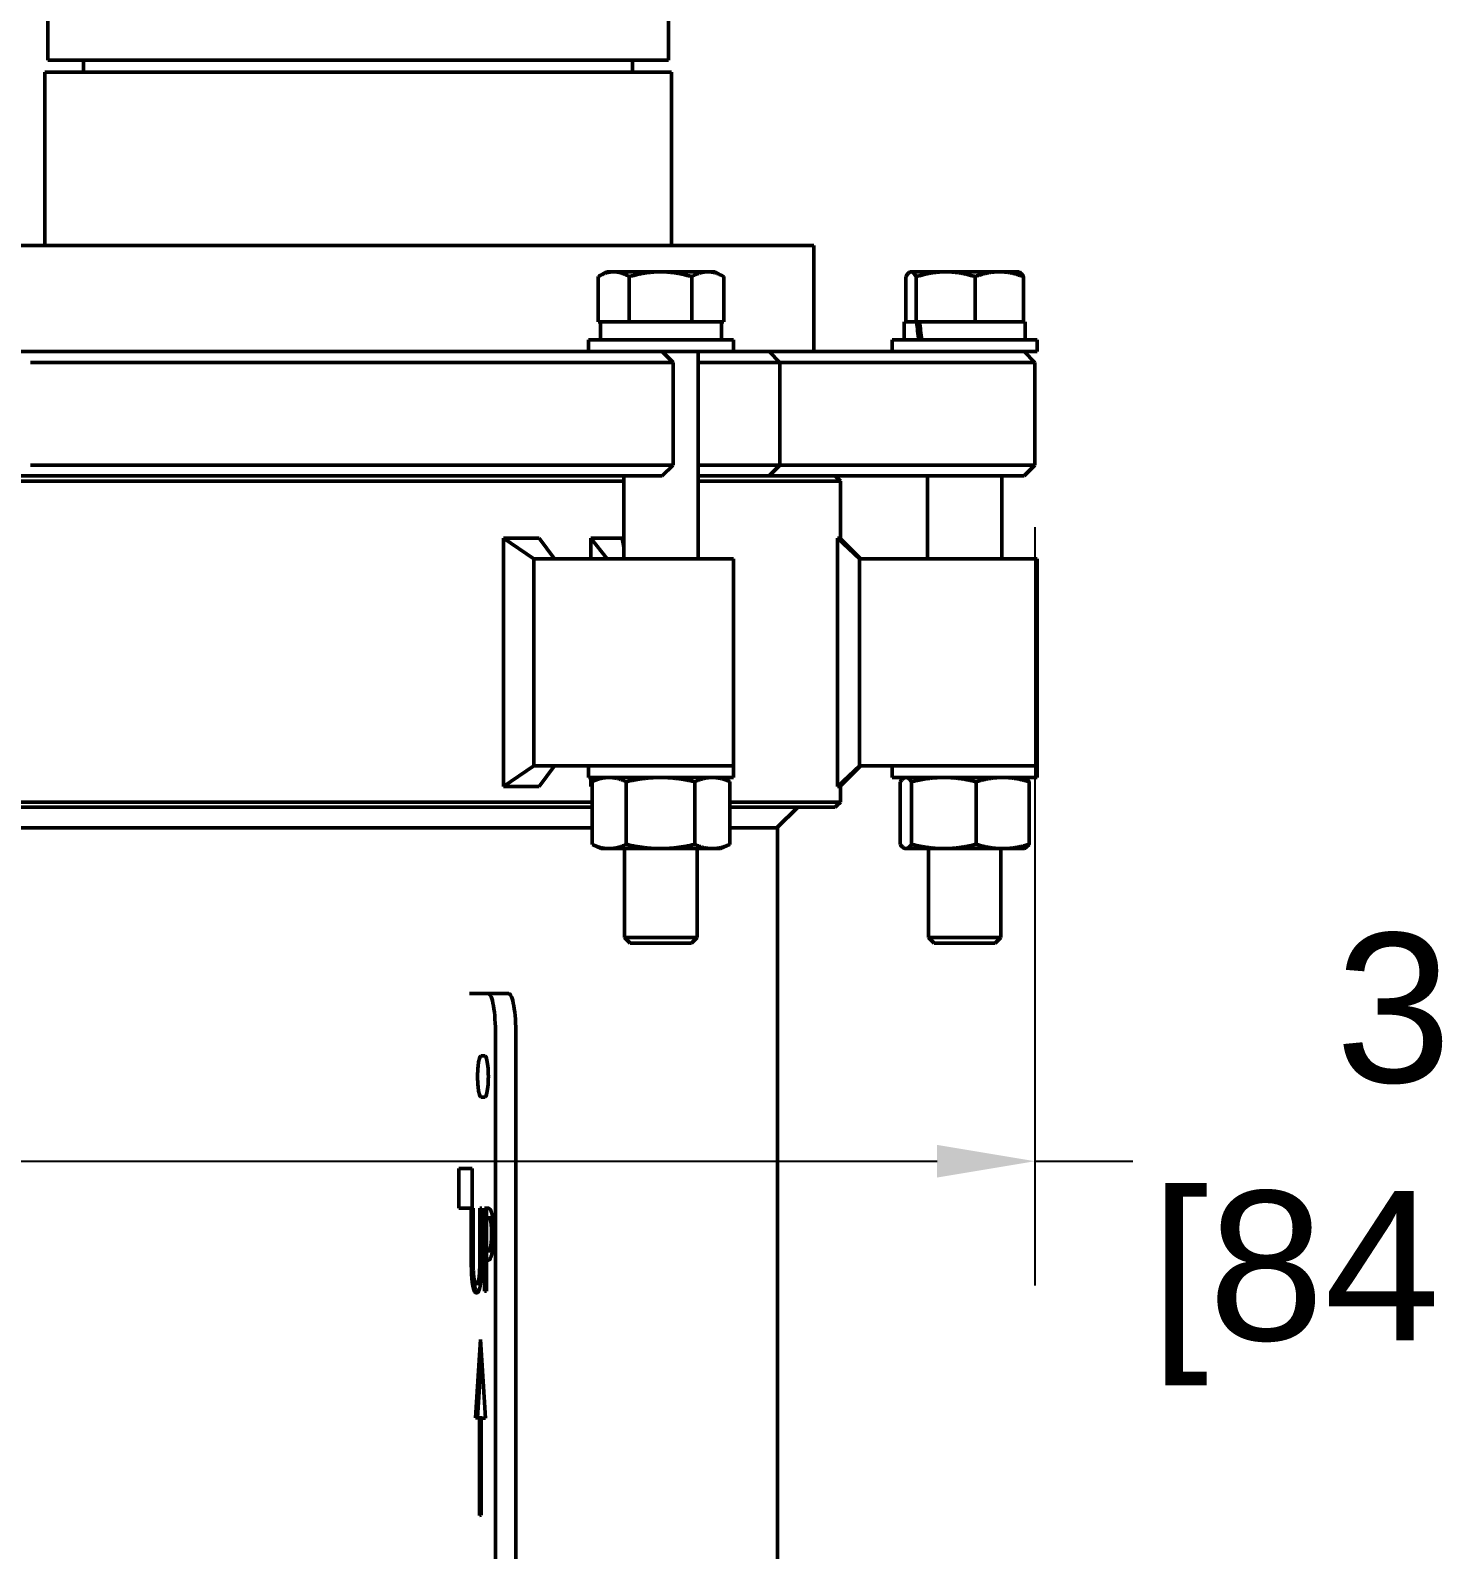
# Model space of a CAD drawing. Header units: inches. Extents: x 15 to 402, y 6 to 258.
# Drawn here: x 87.61 to 104.57, y 106.9 to 125.24 of the extents above; entities that cross this region are included whole.
import ezdxf

# ---------------------------------------------------------------- set-up
doc = ezdxf.new("R2010")
doc.units = ezdxf.units.IN
doc.header["$LTSCALE"] = 12
doc.header["$MEASUREMENT"] = 0
doc.layers.add('Dimension (ANSI)', color=7, linetype='Continuous', lineweight=25)
doc.layers.add('Visible (ANSI)', color=7, linetype='Continuous', lineweight=50)
doc.styles.add('MEMCOR Medium', font='arial.ttf')
doc.dimstyles.new('Default (ANSI)', dxfattribs={"dimscale": 12, "dimtxt": 0.15, "dimasz": 0.098425, "dimexe": 0.125, "dimexo": 0.0625, "dimgap": 0.031496, "dimtad": 0, "dimtih": 1, "dimtoh": 1, "dimdec": 4, "dimrnd": 1e-08, "dimzin": 3, "dimdsep": 46, "dimlunit": 5, "dimtxsty": 'MEMCOR Medium', "dimcen": 0.09, "dimdle": 0.393701, "dimclrd": 256, "dimclre": 256, "dimclrt": 256, "dimadec": 0, "dimazin": 1, "dimtfac": 0.8, "dimtofl": 0, "dimtmove": 0, "dimatfit": 3, "dimfxl": 1, "dimfrac": 1, "dimtolj": 1, "dimtzin": 4, "dimlwd": -1, "dimlwe": -1, "dimarcsym": 0})

# ---------------------------------------------------------------- blocks, each defined once
blk = doc.blocks.new('*D20')
at = {"layer": 'Defpoints', "color": 0, "transparency": 16777216}
for p in [(66.647, 119.996), (99.735, 119.996), (99.735, 111.593)]:
    blk.add_point(p, dxfattribs=at)
at = {"layer": 'Dimension (ANSI)', "transparency": 16777216}
for p, q in [((66.647, 119.246), (66.647, 110.093)), ((99.735, 119.246), (99.735, 110.093)), ((67.828, 111.593), (98.554, 111.593)), ((99.735, 111.593), (100.916, 111.593))]:
    blk.add_line(p, q, dxfattribs=at)
for points in [[(67.828, 111.79), (67.828, 111.396), (66.647, 111.593)], [(98.554, 111.79), (98.554, 111.396), (99.735, 111.593)]]:
    blk.add_solid(points, dxfattribs=at)
at = {"layer": 'Dimension (ANSI)', "transparency": 16777216, "char_height": 1.8, "attachment_point": 5, "style": 'MEMCOR Medium'}
for s, insert in [('\\A1; 33{\\H0.8x;\\S1#16;} in', (107.416, 113.445)), ('\\A1;[840.4 mm]', (107.416, 110.061))]:
    blk.add_mtext(s, dxfattribs=dict(at, insert=insert))

msp = doc.modelspace()

# ---------------------------------------------------------------- linework, layer by layer
at = {"layer": 'Visible (ANSI)'}
for p, q in [((87.82271, 124.88326), (87.82271, 125.38326)), ((95.31171, 124.88326), (95.31171, 125.38326)), ((95.34846, 124.74076), (87.78596, 124.74076)), ((87.78596, 122.64701), (87.78596, 124.74076)), ((95.31171, 124.88326), (87.82271, 124.88326)), ((88.25471, 124.74076), (88.25471, 124.88326)), ((94.87971, 124.74076), (94.87971, 124.88326)), ((95.34846, 122.64701), (95.34846, 124.74076)), ((97.06721, 122.64701), (86.06721, 122.64701)), ((97.06721, 121.36576), (97.06721, 122.64701)), ((94.56552, 122.32939), (94.4673, 122.27268)), ((94.65095, 122.32939), (94.56552, 122.32939)), ((95.21658, 122.32939), (94.65095, 122.32939)), ((95.78714, 122.32939), (95.21658, 122.32939)), ((95.87752, 122.32939), (95.78714, 122.32939)), ((95.87752, 122.32939), (95.97574, 122.27268)), ((98.23089, 122.32939), (98.22163, 122.32405)), ((98.24001, 122.32939), (98.23089, 122.32939)), ((98.65788, 122.32939), (98.24001, 122.32939)), ((99.30476, 122.32939), (98.65788, 122.32939)), ((99.54289, 122.32939), (99.30476, 122.32939)), ((99.54289, 122.32939), (99.55214, 122.32405)), ((94.46406, 121.72539), (94.46406, 122.2708)), ((94.83785, 121.72539), (94.83785, 122.2708)), ((95.59531, 121.72539), (95.59531, 122.2708)), ((95.97898, 121.72539), (95.97898, 122.2708)), ((98.17706, 121.72539), (98.17706, 122.2708)), ((98.30297, 121.72539), (98.30297, 122.2708)), ((99.0128, 121.72539), (99.0128, 122.2708)), ((99.59672, 121.72539), (99.59672, 122.2708)), ((94.65095, 121.72539), (94.46406, 121.72539)), ((94.49235, 121.72539), (95.95102, 121.72539)), ((94.56552, 121.72539), (94.56552, 121.72539)), ((94.83785, 121.72539), (94.65095, 121.72539)), ((95.21658, 121.72539), (94.83785, 121.72539)), ((95.59531, 121.72539), (95.21658, 121.72539)), ((95.78714, 121.72539), (95.59531, 121.72539)), ((95.97898, 121.72539), (95.78714, 121.72539)), ((95.87752, 121.72539), (95.87752, 121.72539)), ((95.95102, 121.50639), (95.95102, 121.72539)), ((98.15739, 121.72539), (98.3075, 121.72539)), ((98.15739, 121.50639), (98.15739, 121.72539)), ((98.24001, 121.72539), (98.17706, 121.72539)), ((98.23089, 121.72539), (98.23089, 121.72539)), ((98.30297, 121.72539), (98.24001, 121.72539)), ((98.65788, 121.72539), (98.30297, 121.72539)), ((98.3075, 121.72539), (98.34237, 121.72539)), ((98.34237, 121.72539), (99.61639, 121.72539)), ((99.0128, 121.72539), (98.65788, 121.72539)), ((99.30476, 121.72539), (99.0128, 121.72539)), ((99.59672, 121.72539), (99.30476, 121.72539)), ((99.54289, 121.72539), (99.54289, 121.72539)), ((99.61639, 121.50639), (99.61639, 121.72539)), ((96.09652, 121.50639), (94.34652, 121.50639)), ((94.34652, 121.50639), (94.34652, 121.36576)), ((94.49202, 121.50639), (94.49202, 121.53897)), ((96.09652, 121.50639), (96.09652, 121.36576)), ((99.76189, 121.50639), (98.01189, 121.50639)), ((98.01189, 121.50639), (98.01189, 121.36576)), ((99.76189, 121.50639), (99.76189, 121.36576)), ((87.70082, 121.36576), (87.48321, 121.36576)), ((87.61321, 121.23576), (87.74438, 121.23576)), ((87.70082, 121.36576), (92.21112, 121.36576)), ((92.29541, 121.23576), (87.74438, 121.23576)), ((93.02457, 121.36576), (92.21112, 121.36576)), ((92.29541, 121.23576), (92.94101, 121.23576)), ((92.94101, 121.23576), (93.72844, 121.23576)), ((93.81201, 121.36576), (93.02457, 121.36576)), ((95.09526, 121.23576), (93.72844, 121.23576)), ((93.81201, 121.36576), (95.00114, 121.36576)), ((95.00114, 121.36576), (95.206, 121.36576)), ((95.30171, 121.23576), (95.09526, 121.23576)), ((95.206, 121.36576), (95.23765, 121.36576)), ((95.23765, 121.36576), (95.36765, 121.23576)), ((95.23765, 121.36576), (96.09617, 121.36576)), ((95.36765, 121.23576), (95.30171, 121.23576)), ((95.36765, 121.23576), (95.36765, 119.99576)), ((95.66902, 121.36576), (95.66902, 118.86576)), ((95.66902, 121.23576), (95.92113, 121.23576)), ((96.28039, 121.23576), (95.92113, 121.23576)), ((96.09617, 121.36576), (96.17714, 121.36576)), ((96.17714, 121.36576), (96.35717, 121.36576)), ((96.46182, 121.23576), (96.28039, 121.23576)), ((96.35717, 121.36576), (96.52681, 121.36576)), ((96.65681, 121.23576), (96.46182, 121.23576)), ((96.52681, 121.36576), (97.07155, 121.36576)), ((96.52681, 121.36576), (96.65681, 121.23576)), ((97.19974, 121.23576), (96.65681, 121.23576)), ((96.65681, 121.23576), (96.65681, 119.99576)), ((97.69277, 121.36576), (97.07155, 121.36576)), ((97.19974, 121.23576), (97.69277, 121.23576)), ((98.72069, 121.36576), (97.69277, 121.36576)), ((97.69277, 121.23576), (98.72069, 121.23576)), ((98.72069, 121.36576), (99.58896, 121.36576)), ((99.7187, 121.23576), (98.72069, 121.23576)), ((99.58896, 121.36576), (99.60517, 121.36576)), ((99.60517, 121.36576), (99.60529, 121.36576)), ((99.60529, 121.36576), (99.73529, 121.23576)), ((99.60529, 121.36576), (99.76189, 121.36576)), ((99.73503, 121.23576), (99.7187, 121.23576)), ((99.73529, 121.23576), (99.73503, 121.23576)), ((99.73529, 121.23576), (99.73529, 119.99576)), ((87.74438, 119.99576), (87.61321, 119.99576)), ((87.74438, 119.99576), (92.29541, 119.99576)), ((92.94101, 119.99576), (92.29541, 119.99576)), ((93.72844, 119.99576), (92.94101, 119.99576)), ((93.72844, 119.99576), (95.09526, 119.99576)), ((95.09526, 119.99576), (95.30171, 119.99576)), ((95.23765, 119.86576), (95.36765, 119.99576)), ((95.30171, 119.99576), (95.36765, 119.99576)), ((95.92113, 119.99576), (95.66902, 119.99576)), ((95.92113, 119.99576), (96.28039, 119.99576)), ((96.28039, 119.99576), (96.46182, 119.99576)), ((96.46182, 119.99576), (96.65681, 119.99576)), ((96.52681, 119.86576), (96.65681, 119.99576)), ((96.65681, 119.99576), (97.19974, 119.99576)), ((97.69277, 119.99576), (97.19974, 119.99576)), ((98.72069, 119.99576), (97.69277, 119.99576)), ((98.72069, 119.99576), (99.7187, 119.99576)), ((99.60529, 119.86576), (99.73529, 119.99576)), ((99.7187, 119.99576), (99.73503, 119.99576)), ((99.73503, 119.99576), (99.73529, 119.99576)), ((94.77402, 119.80326), (86.22761, 119.80326)), ((87.48595, 119.86576), (92.43063, 119.86576)), ((92.43063, 119.86576), (93.02457, 119.86576)), ((93.02457, 119.86576), (93.81201, 119.86576)), ((95.00114, 119.86576), (93.81201, 119.86576)), ((94.77402, 119.86576), (94.77402, 118.86576)), ((95.206, 119.86576), (95.00114, 119.86576)), ((95.23765, 119.86576), (95.206, 119.86576)), ((95.66902, 119.86576), (96.00469, 119.86576)), ((97.38673, 119.80326), (95.66902, 119.80326)), ((96.17714, 119.86576), (96.00469, 119.86576)), ((96.35717, 119.86576), (96.17714, 119.86576)), ((96.52681, 119.86576), (96.35717, 119.86576)), ((96.52681, 119.86576), (97.16169, 119.86576)), ((97.16169, 119.86576), (97.69277, 119.86576)), ((97.38673, 119.1107), (97.38673, 119.80326)), ((97.69277, 119.86576), (98.72069, 119.86576)), ((98.43939, 119.86576), (98.43939, 118.86576)), ((99.58896, 119.86576), (98.72069, 119.86576)), ((99.33439, 119.86576), (99.33439, 118.86576)), ((99.60517, 119.86576), (99.58896, 119.86576)), ((99.60529, 119.86576), (99.60517, 119.86576)), ((93.32303, 119.11538), (93.32303, 116.11615)), ((93.32303, 119.11538), (93.75143, 119.11538)), ((93.32303, 119.11538), (93.68657, 118.86576)), ((93.75143, 119.11538), (93.93858, 118.86576)), ((94.37698, 119.11538), (94.57489, 118.86576)), ((94.37698, 118.86576), (94.37698, 119.11538)), ((94.37698, 119.11538), (94.75395, 119.11538)), ((94.75395, 119.11538), (94.77402, 119.00682)), ((97.35225, 119.11538), (97.35225, 116.11615)), ((97.35225, 119.11538), (97.38205, 119.11538)), ((97.35225, 119.11538), (97.61737, 118.86576)), ((97.38205, 119.11538), (97.63168, 118.86576)), ((94.65908, 118.86576), (93.68657, 118.86576)), ((93.68657, 118.86576), (93.68657, 116.36576)), ((94.65908, 118.86576), (96.09652, 118.86576)), ((96.09652, 116.36576), (96.09652, 118.86576)), ((98.88689, 118.86576), (97.61737, 118.86576)), ((97.61737, 118.86576), (97.61737, 116.36576)), ((98.88689, 118.86576), (99.76189, 118.86576)), ((99.76189, 116.36576), (99.76189, 118.86576)), ((93.32303, 116.11615), (93.68657, 116.36576)), ((93.68657, 116.36576), (94.65908, 116.36576)), ((93.75143, 116.11615), (93.93858, 116.36576)), ((94.34652, 116.22514), (94.34652, 116.36576)), ((96.09652, 116.36576), (94.65908, 116.36576)), ((96.09652, 116.36576), (94.65908, 116.36576)), ((96.09652, 116.22514), (96.09652, 116.36576)), ((97.35225, 116.11615), (97.61737, 116.36576)), ((97.38205, 116.11615), (97.63168, 116.36576)), ((97.61737, 116.36576), (98.88689, 116.36576)), ((98.01189, 116.22514), (98.01189, 116.36576)), ((99.76189, 116.36576), (98.88689, 116.36576)), ((99.76189, 116.36576), (98.88689, 116.36576)), ((99.76189, 116.22514), (99.76189, 116.36576)), ((93.75143, 116.11615), (93.32303, 116.11615)), ((94.34652, 116.22514), (96.09652, 116.22514)), ((94.37698, 116.11615), (94.37698, 116.22514)), ((94.37698, 116.11615), (94.39131, 116.13423)), ((94.39131, 116.11615), (94.37698, 116.11615)), ((94.39131, 115.41801), (94.39131, 116.17327)), ((94.50252, 116.22514), (94.39486, 116.17494)), ((94.44044, 116.19619), (94.46339, 116.22514)), ((94.801, 115.41801), (94.801, 116.17327)), ((95.63121, 115.41801), (95.63121, 116.17327)), ((95.94052, 116.22514), (96.04818, 116.17494)), ((96.05173, 115.41801), (96.05173, 116.17327)), ((97.38205, 116.11615), (97.35225, 116.11615)), ((97.38673, 115.92826), (97.38673, 116.12083)), ((98.01189, 116.22514), (99.76189, 116.22514)), ((98.10889, 115.41801), (98.10889, 116.17327)), ((98.16789, 116.22514), (98.15774, 116.22041)), ((98.24689, 115.41801), (98.24689, 116.17327)), ((99.02489, 115.41801), (99.02489, 116.17327)), ((99.60589, 116.22514), (99.61603, 116.22041)), ((99.66489, 115.41801), (99.66489, 116.17327)), ((86.56239, 115.92826), (94.39131, 115.92826)), ((96.05173, 115.92826), (97.38673, 115.92826)), ((94.39131, 115.86576), (86.56239, 115.86576)), ((97.32411, 115.86576), (96.05173, 115.86576)), ((96.62178, 115.61576), (96.87168, 115.86576)), ((94.39131, 115.61576), (86.56239, 115.61576)), ((96.62178, 115.61576), (96.05173, 115.61576)), ((96.62747, 103.86282), (96.62747, 115.62146)), ((94.50252, 115.36614), (94.39486, 115.41634)), ((94.50252, 115.36614), (94.59616, 115.36614)), ((94.59616, 115.36614), (95.2161, 115.36614)), ((94.78402, 115.36614), (94.78402, 114.2915)), ((95.2161, 115.36614), (95.84147, 115.36614)), ((95.65902, 115.36614), (95.65902, 114.2915)), ((95.84147, 115.36614), (95.94052, 115.36614)), ((95.94052, 115.36614), (96.04818, 115.41634)), ((98.16789, 115.36614), (98.15774, 115.37087)), ((98.16789, 115.36614), (98.17789, 115.36614)), ((98.17789, 115.36614), (98.63589, 115.36614)), ((98.44939, 115.36614), (98.44939, 114.2915)), ((98.63589, 115.36614), (99.34489, 115.36614)), ((99.32439, 115.36614), (99.32439, 114.2915)), ((99.34489, 115.36614), (99.60589, 115.36614)), ((99.60589, 115.36614), (99.61603, 115.37087)), ((94.78402, 114.2915), (95.65902, 114.2915)), ((94.85218, 114.22539), (94.78402, 114.2915)), ((95.59086, 114.22539), (95.65902, 114.2915)), ((98.44939, 114.2915), (99.32439, 114.2915)), ((98.51755, 114.22539), (98.44939, 114.2915)), ((99.25623, 114.22539), (99.32439, 114.2915)), ((95.59086, 114.22539), (94.85218, 114.22539)), ((99.25623, 114.22539), (98.51755, 114.22539)), ((93.13919, 113.61576), (92.91206, 113.61576)), ((93.38539, 113.61576), (93.13919, 113.61576)), ((93.22602, 84.36576), (93.22602, 113.11576)), ((93.47222, 113.11576), (93.47222, 84.36576)), ((93.05237, 112.86576), (93.09578, 112.86576)), ((93.09578, 112.36576), (93.05237, 112.36576)), ((92.78295, 111.50576), (92.94462, 111.50576)), ((92.78295, 111.50576), (92.78295, 111.02533)), ((92.94462, 111.50576), (92.94462, 111.02533)), ((92.78295, 111.02533), (92.94462, 111.02533)), ((92.93309, 110.40135), (92.93309, 111.02533)), ((92.94462, 111.02533), (92.95617, 111.02533)), ((92.95617, 111.02533), (92.95617, 110.40135)), ((93.03568, 111.02533), (93.05875, 111.02533)), ((93.03568, 110.39811), (93.03568, 111.02533)), ((93.05875, 111.02533), (93.05875, 110.40135)), ((93.09182, 110.02533), (93.09182, 111.02533)), ((93.09182, 111.02533), (93.13545, 111.02533)), ((93.11644, 110.91026), (93.11644, 111.02533)), ((93.13404, 110.91026), (93.1149, 110.91026)), ((93.1149, 110.91026), (93.1149, 110.51156)), ((93.13404, 110.91026), (93.15866, 110.91026)), ((93.1149, 110.51156), (93.13066, 110.51156)), ((93.11644, 110.39811), (93.11644, 110.51156)), ((93.13066, 110.51156), (93.15528, 110.51156)), ((93.16767, 110.57153), (93.19229, 110.57153)), ((93.1149, 110.39811), (93.1149, 110.02533)), ((93.13446, 110.39811), (93.1149, 110.39811)), ((92.99585, 110.11772), (93.02047, 110.11772)), ((93.1149, 110.02533), (93.09182, 110.02533)), ((92.98277, 108.49625), (93.04608, 109.43941)), ((93.04608, 109.43941), (93.10602, 108.48932)), ((93.00739, 108.49625), (93.05801, 109.25035)), ((93.0342, 108.49415), (92.98277, 108.49625)), ((92.98277, 108.49625), (93.00739, 108.49625)), ((93.05882, 108.49415), (93.00739, 108.49625)), ((93.0317, 107.31823), (93.0342, 108.49415)), ((93.0342, 108.49415), (93.05882, 108.49415)), ((93.05388, 108.49283), (93.05173, 107.31893)), ((93.05388, 108.49283), (93.0785, 108.49283)), ((93.10602, 108.48932), (93.05388, 108.49283)), ((93.05882, 108.49283), (93.05882, 108.49415)), ((93.10592, 108.49098), (93.0785, 108.49283)), ((93.05173, 107.31893), (93.0317, 107.31823))]:
    msp.add_line(p, q, dxfattribs=at)
for centre, major_axis, ratio, start_param, end_param in [((95.22152, 121.57014), (0.00567, 4.1372), 0.17632165, 1.54103723, 1.58644736), ((95.22152, 121.88064), (0.00567, 4.1372), 0.17632165, 1.60857261, 1.66162198), ((98.88689, 121.57014), (-0.47327, 4.13671), 0.13419996, 1.51790964, 1.57085341), ((98.88689, 121.88064), (-0.47327, 4.13671), 0.13419996, 1.59297867, 1.64602803), ((93.13919, 113.11576), (0, 0.5), 0.17364818, 4.71238898, 6.28318531), ((93.38539, 113.11576), (0, 0.5), 0.17364818, 4.71238898, 6.28318531), ((93.05237, 112.61576), (0, -0.25), 0.17364818, 3.14159265, 6.28318531), ((93.09578, 112.61576), (0, 0.25), 0.17364818, 3.14159265, 6.28318531)]:
    msp.add_ellipse(centre, major_axis=major_axis, ratio=ratio, start_param=start_param, end_param=end_param, dxfattribs=at)
for points, weights in [([(94.65095, 122.32939), (94.56421, 122.32939), (94.46406, 122.2708)], [1, 1.0379548493, 1]), ([(94.83785, 122.2708), (94.73769, 122.32939), (94.65095, 122.32939)], [1, 1.0379548493, 1]), ([(95.21658, 122.32939), (95.04081, 122.32939), (94.83785, 122.2708)], [1, 1.0379548493, 1]), ([(95.59531, 122.2708), (95.39235, 122.32939), (95.21658, 122.32939)], [1, 1.0379548493, 1]), ([(95.78714, 122.32939), (95.69811, 122.32939), (95.59531, 122.2708)], [1, 1.0379548493, 1]), ([(95.97898, 122.2708), (95.87618, 122.32939), (95.78714, 122.32939)], [1, 1.0379548493, 1]), ([(98.24001, 122.32939), (98.2108, 122.32939), (98.17706, 122.2708)], [1, 1.0379548493, 1]), ([(98.30297, 122.2708), (98.26923, 122.32939), (98.24001, 122.32939)], [1, 1.0379548493, 1]), ([(98.65788, 122.32939), (98.49317, 122.32939), (98.30297, 122.2708)], [1, 1.0379548493, 1]), ([(99.0128, 122.2708), (98.8226, 122.32939), (98.65788, 122.32939)], [1, 1.0379548493, 1]), ([(99.30476, 122.32939), (99.16926, 122.32939), (99.0128, 122.2708)], [1, 1.0379548493, 1]), ([(99.59672, 122.2708), (99.44026, 122.32939), (99.30476, 122.32939)], [1, 1.0379548493, 1]), ([(99.55214, 122.32405), (99.57298, 122.31202), (99.59672, 122.2708)], [1.01607329548, 1.02640123045, 1]), ([(95.97574, 122.27268), (95.97736, 122.27175), (95.97898, 122.2708)], [1.0011669514, 1.00059273226, 1]), ([(94.59616, 116.22514), (94.50109, 116.22514), (94.39131, 116.17327)], [1, 1.0379548493, 1]), ([(94.801, 116.17327), (94.69122, 116.22514), (94.59616, 116.22514)], [1, 1.0379548493, 1]), ([(95.2161, 116.22514), (95.02345, 116.22514), (94.801, 116.17327)], [1, 1.0379548493, 1]), ([(95.63121, 116.17327), (95.40875, 116.22514), (95.2161, 116.22514)], [1, 1.0379548493, 1]), ([(95.84147, 116.22514), (95.74388, 116.22514), (95.63121, 116.17327)], [1, 1.0379548493, 1]), ([(96.05173, 116.17327), (95.93905, 116.22514), (95.84147, 116.22514)], [1, 1.0379548493, 1]), ([(96.04818, 116.17494), (96.04995, 116.17411), (96.05173, 116.17327)], [1.0011669514, 1.00059273226, 1]), ([(98.17789, 116.22514), (98.14587, 116.22514), (98.10889, 116.17327)], [1, 1.0379548493, 1]), ([(98.24689, 116.17327), (98.20991, 116.22514), (98.17789, 116.22514)], [1, 1.0379548493, 1]), ([(98.63589, 116.22514), (98.45536, 116.22514), (98.24689, 116.17327)], [1, 1.0379548493, 1]), ([(99.02489, 116.17327), (98.81643, 116.22514), (98.63589, 116.22514)], [1, 1.0379548493, 1]), ([(99.34489, 116.22514), (99.19638, 116.22514), (99.02489, 116.17327)], [1, 1.0379548493, 1]), ([(99.66489, 116.17327), (99.4934, 116.22514), (99.34489, 116.22514)], [1, 1.0379548493, 1]), ([(99.61603, 116.22041), (99.63887, 116.20976), (99.66489, 116.17327)], [1.01607329548, 1.02640123045, 1]), ([(94.39131, 115.41801), (94.50109, 115.36614), (94.59616, 115.36614)], [1, 1.0379548493, 1]), ([(94.59616, 115.36614), (94.69122, 115.36614), (94.801, 115.41801)], [1, 1.0379548493, 1]), ([(94.801, 115.41801), (95.02345, 115.36614), (95.2161, 115.36614)], [1, 1.0379548493, 1]), ([(95.2161, 115.36614), (95.40875, 115.36614), (95.63121, 115.41801)], [1, 1.0379548493, 1]), ([(95.63121, 115.41801), (95.74388, 115.36614), (95.84147, 115.36614)], [1, 1.0379548493, 1]), ([(95.84147, 115.36614), (95.93905, 115.36614), (96.05173, 115.41801)], [1, 1.0379548493, 1]), ([(96.05173, 115.41801), (96.04995, 115.41717), (96.04818, 115.41634)], [1, 1.00059273226, 1.0011669514]), ([(98.10889, 115.41801), (98.14587, 115.36614), (98.17789, 115.36614)], [1, 1.0379548493, 1]), ([(98.17789, 115.36614), (98.20991, 115.36614), (98.24689, 115.41801)], [1, 1.0379548493, 1]), ([(98.24689, 115.41801), (98.45536, 115.36614), (98.63589, 115.36614)], [1, 1.0379548493, 1]), ([(98.63589, 115.36614), (98.81643, 115.36614), (99.02489, 115.41801)], [1, 1.0379548493, 1]), ([(99.02489, 115.41801), (99.19638, 115.36614), (99.34489, 115.36614)], [1, 1.0379548493, 1]), ([(99.34489, 115.36614), (99.4934, 115.36614), (99.66489, 115.41801)], [1, 1.0379548493, 1]), ([(99.66489, 115.41801), (99.63887, 115.38152), (99.61603, 115.37087)], [1, 1.02640123045, 1.01607329548])]:
    msp.add_rational_spline(points, weights, degree=2, dxfattribs=at)
for points, degree in [([(97.38673, 119.80326), (97.3659, 119.82409), (97.34502, 119.84492), (97.32411, 119.86576)], 3), ([(97.32411, 115.86576), (97.34502, 115.88661), (97.3659, 115.90744), (97.38673, 115.92826)], 3), ([(93.13545, 111.02533), (93.15092, 111.02533), (93.1726, 110.99616), (93.1809, 110.96294)], 2), ([(93.1809, 110.96294), (93.19061, 110.92485), (93.20158, 110.80734), (93.20158, 110.72388)], 2), ([(93.165, 110.87217), (93.15951, 110.89324), (93.14487, 110.91026), (93.13404, 110.91026)], 2), ([(93.17752, 110.71982), (93.17752, 110.77169), (93.17133, 110.84786), (93.165, 110.87217)], 2), ([(93.16767, 110.57153), (93.17288, 110.60151), (93.17752, 110.67201), (93.17752, 110.71982)], 2), ([(93.20158, 110.72388), (93.20158, 110.65905), (93.19356, 110.54235), (93.18639, 110.50183)], 2), ([(92.9497, 110.09665), (92.94055, 110.14851), (92.93309, 110.29438), (92.93309, 110.40135)], 2), ([(92.95617, 110.40135), (92.95617, 110.33166), (92.95926, 110.23765), (92.96363, 110.19956)], 2), ([(93.05875, 110.40135), (93.05875, 110.29681), (93.05144, 110.1477), (93.04215, 110.09665)], 2), ([(93.13066, 110.51156), (93.14473, 110.51156), (93.16204, 110.53749), (93.16767, 110.57153)], 2), ([(93.18639, 110.50183), (93.17738, 110.45078), (93.15304, 110.39811), (93.13446, 110.39811)], 2), ([(93.02822, 110.19956), (93.03258, 110.23765), (93.03568, 110.33085), (93.03568, 110.39811)], 2), ([(93.05284, 110.19956), (93.05366, 110.20672), (93.0544, 110.21406), (93.05506, 110.22158)], 3), ([(92.99585, 110.00426), (92.98051, 110.00426), (92.95772, 110.05046), (92.9497, 110.09665)], 2), ([(92.96363, 110.19956), (92.96827, 110.15905), (92.98431, 110.11772), (92.99585, 110.11772)], 2), ([(92.99585, 110.11772), (93.00669, 110.11772), (93.02357, 110.15905), (93.02822, 110.19956)], 2), ([(93.04215, 110.09665), (93.03385, 110.04965), (93.01189, 110.00426), (92.99585, 110.00426)], 2)]:
    msp.add_open_spline(points, degree=degree, dxfattribs=at)
for points, knots in [([(93.18962, 110.87217), (93.18466, 110.89122), (93.17965, 110.89845), (93.17108, 110.90842), (93.16448, 110.91026), (93.15866, 110.91026)], [-0.38189383, -0.38189383, -0.38189383, -0.38189383, -0.255461127, -0.255461127, 0, 0, 0, 0]), ([(93.20088, 110.78031), (93.19985, 110.80298), (93.19835, 110.8189), (93.19514, 110.84661), (93.1926, 110.86072), (93.18962, 110.87217)], [-0.253749314, -0.253749314, -0.253749314, -0.253749314, -0.157342525, -0.157342525, 0, 0, 0, 0]), ([(93.19229, 110.57153), (93.19396, 110.58112), (93.19547, 110.59153), (93.19783, 110.61193), (93.19863, 110.62061), (93.19925, 110.62881)], [-0.377899074, -0.377899074, -0.377899074, -0.377899074, -0.298395577, -0.298395577, -0.234352945, -0.234352945, -0.234352945, -0.234352945]), ([(93.15528, 110.51156), (93.16059, 110.51156), (93.16629, 110.51294), (93.17753, 110.52215), (93.18102, 110.52925), (93.18672, 110.54399), (93.18972, 110.556), (93.19229, 110.57153)], [-0.372028077, -0.372028077, -0.372028077, -0.372028077, -0.274279003, -0.274279003, -0.163348537, -0.163348537, 0, 0, 0, 0]), ([(92.97432, 110.09665), (92.97129, 110.11378), (92.96869, 110.13279), (92.96435, 110.17488), (92.96268, 110.19732), (92.96147, 110.22085)], [-1.83487294, -1.83487294, -1.83487294, -1.83487294, -1.2832116, -1.2832116, -0.72863219, -0.72863219, -0.72863219, -0.72863219]), ([(93.00841, 110.00825), (93.00696, 110.00927), (93.00551, 110.0105), (92.99934, 110.01679), (92.99473, 110.02417), (92.98429, 110.04976), (92.97893, 110.07007), (92.97432, 110.09665)], [-0.561864723, -0.561864723, -0.561864723, -0.561864723, -0.497865325, -0.497865325, -0.286365354, -0.286365354, 0, 0, 0, 0]), ([(93.02047, 110.11772), (93.02508, 110.11772), (93.02969, 110.12052), (93.0369, 110.13156), (93.04113, 110.13944), (93.04827, 110.16726), (93.05082, 110.18193), (93.05284, 110.19956)], [-0.729908788, -0.729908788, -0.729908788, -0.729908788, -0.378375556, -0.378375556, -0.16104957, -0.16104957, 0, 0, 0, 0])]:
    msp.add_open_spline(points, degree=3, knots=knots, dxfattribs=at)

# ---------------------------------------------------------------- dimensions: what is measured, and where the dimension line sits
at = {"layer": 'Dimension (ANSI)'}
dim = msp.add_linear_dim(base=(99.73529, 111.59269), p1=(66.6472, 119.99576), p2=(99.73529, 119.99576), angle=180, text=' <> in\\X[840.4 mm]', dimstyle='Default (ANSI)', override={"dimgap": 0.031496, "dimtih": 0, "dimtoh": 0, "dimdec": 4, "dimpost": '', "dimtol": 0, "dimlim": 0, "dimtp": 0, "dimtm": 0, "dimtdec": 2, "dimatfit": 2}, dxfattribs=at)
dim.commit()
dim.dimension.update_dxf_attribs({"geometry": '*D20', "text_midpoint": (107.41631, 111.59269), "dimtype": 160})

doc.saveas('drawing.dxf')
